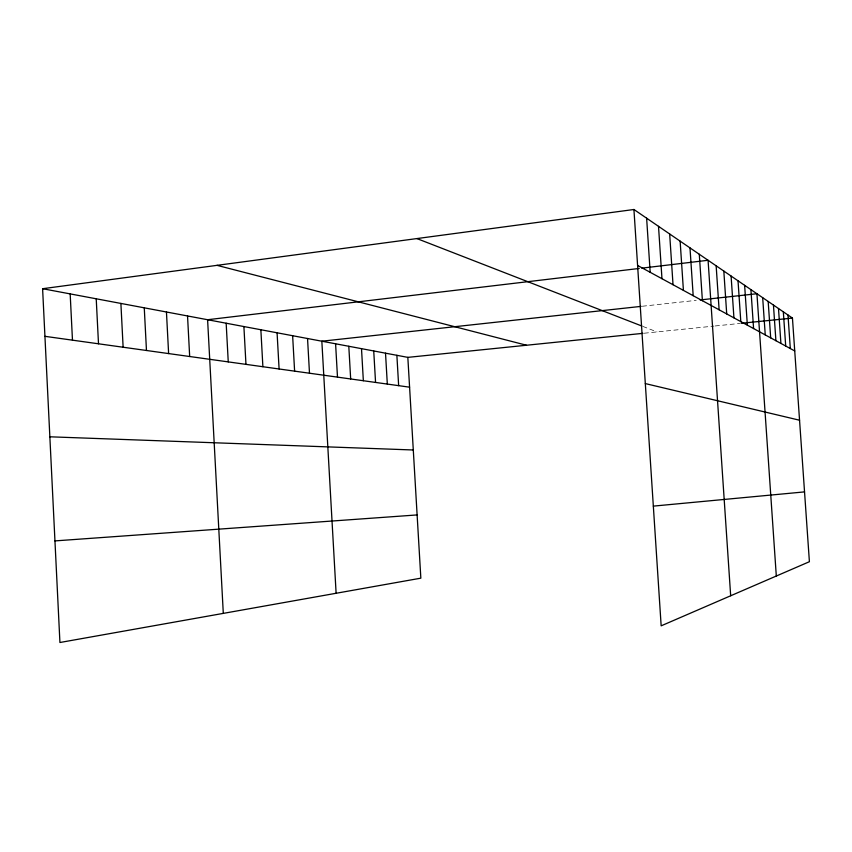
<?xml version="1.0" encoding="UTF-8"?>
<svg xmlns="http://www.w3.org/2000/svg" width="852" height="852" viewBox="0 0 852 852"><rect width="100%" height="100%" fill="white"/><g stroke="black" fill="none" stroke-linecap="round" stroke-linejoin="round"><path stroke-width="0.64" stroke-dasharray="4.26 3.19" d="M642.355 306.241L696.212 300.362M644.218 333.217L713.944 326.092M715.233 325.954L739.781 323.451M642.866 326.422L656.977 331.907"/><path stroke-width="1.28" d="M42.6 288.711L407.831 357.371L420.845 578.167L59.928 642.504L42.6 288.711L633.931 209.496L792.445 318.073L809.4 561.713L661.163 625.837L633.931 209.496M639.213 268.455L207.6 319.724L223.299 613.387M641.833 268.146L708.076 260.275L730.675 595.761M641.087 306.379L321.843 341.205L336.114 593.28M700.142 299.936L756.938 293.738L776.31 576.027M407.831 357.371L642.941 333.345M741.08 323.313L792.445 318.073M653.324 506.12L804.544 491.892M54.954 540.903L417.118 514.928M49.853 436.799L413.295 449.984M44.932 336.327L409.588 387.181M645.315 383.581L799.559 420.228M217.015 265.345L526.493 345.241M416.894 238.571L641.801 326.007M637.584 265.441L794.735 350.949M787.983 315.006L790.315 348.532M783.329 311.821L785.704 346.029M778.494 308.509L780.911 343.42M773.446 305.048L775.906 340.704M768.174 301.448L770.687 337.861M762.678 297.678L765.245 334.9M750.921 289.627L753.583 328.553M744.627 285.313L747.353 325.166M738.024 280.787L740.803 321.598M731.091 276.048L733.934 317.86M723.817 271.053L726.713 313.941M716.149 265.813L719.12 309.808M699.29 254.258L702.41 300.713M689.992 247.889L693.187 295.697M680.13 241.137L683.411 290.372M669.661 233.97L673.027 284.728M658.511 226.334L661.972 278.71M646.625 218.187L650.183 272.299M396.872 355.305L398.651 385.658M385.519 353.175L387.319 384.071M373.73 350.96L375.562 382.431M361.504 348.66L363.346 380.727M348.798 346.274L350.673 378.959M335.592 343.793L337.488 377.127M307.54 338.51L309.489 373.219M292.63 335.709L294.611 371.142M277.081 332.791L279.094 368.98M260.861 329.735L262.885 366.722M243.896 326.55L245.962 364.358M226.163 323.217L228.251 361.887M187.536 315.954L189.676 356.509M166.449 311.992L168.621 353.58M144.265 307.817L146.469 350.481M120.888 303.429L123.125 347.233M96.223 298.786L98.502 343.793M70.173 293.897L72.473 340.172"/></g></svg>
